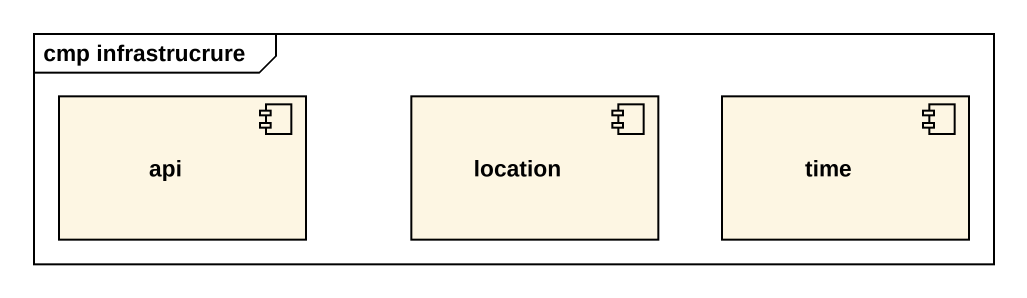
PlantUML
@startuml
mainframe cmp infrastrucrure
component api
component location
component time
@enduml
